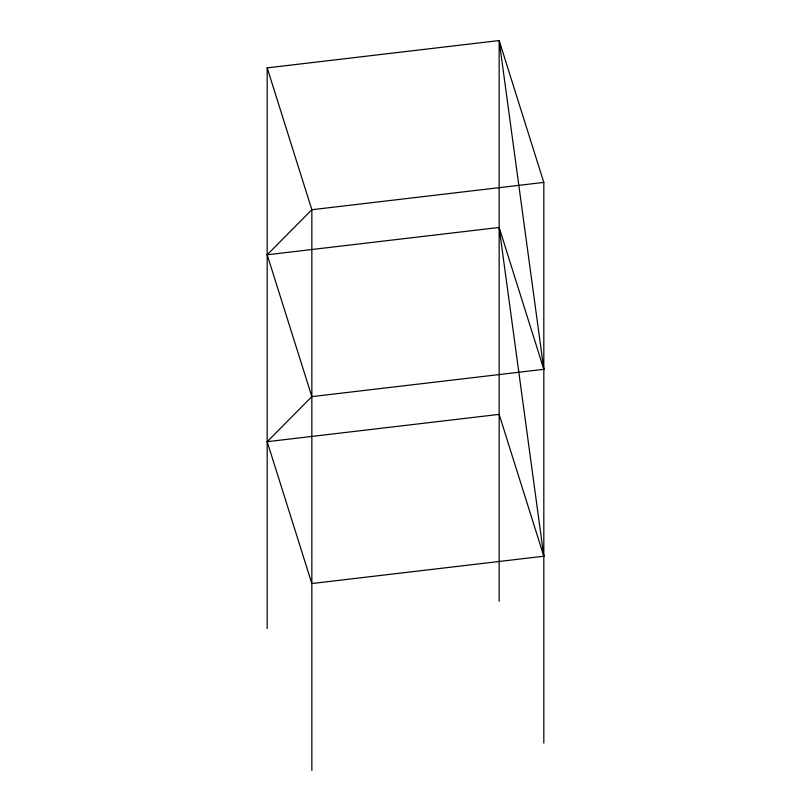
<?xml version="1.0" encoding="UTF-8"?>
<svg xmlns="http://www.w3.org/2000/svg" width="811" height="811" viewBox="0 0 811 811"><rect width="100%" height="100%" fill="white"/><g stroke="black" fill="none" stroke-linecap="round" stroke-linejoin="round"><path stroke-width="1.22" d="M267.184 254.776L499.15 227.455L543.816 556.224L311.85 583.545L267.184 441.691L311.85 396.63L267.184 254.776L311.85 209.725L543.816 182.404L543.816 743.129M267.184 628.596L267.184 67.871L499.15 40.55L543.816 182.404M311.85 396.63L543.816 369.309L499.15 40.55L499.15 601.275M267.184 441.691L499.15 414.37L543.816 556.224M499.15 227.455L543.816 369.309M267.184 67.871L311.85 209.725L311.85 770.45"/></g></svg>
